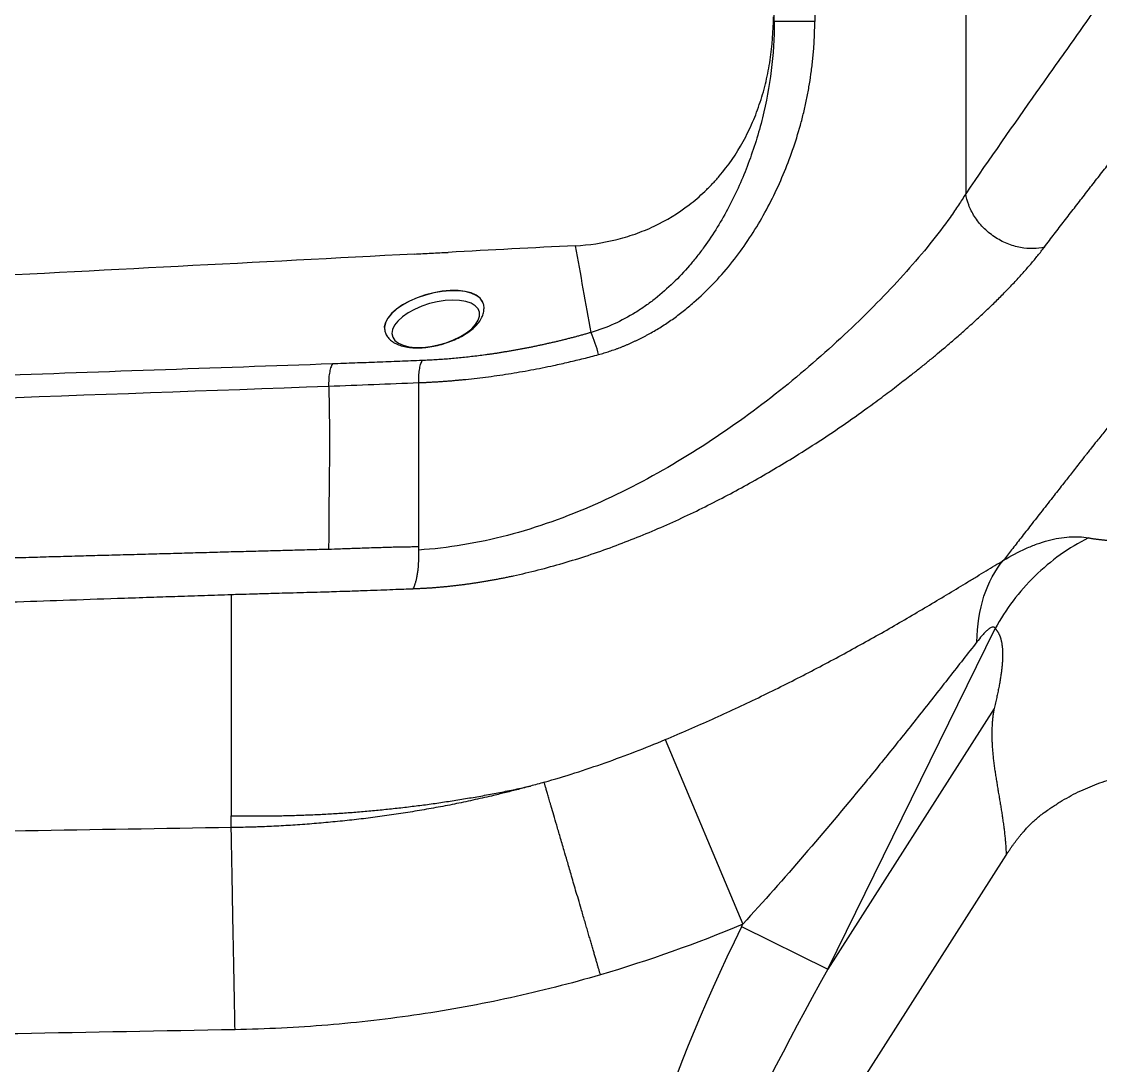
# Model space of a CAD drawing. Extents: x 398 to 508, y 623 to 782.
# Drawn here: x 453.49 to 464.03, y 697.71 to 707.91 of the extents above; entities that cross this region are included whole.
import ezdxf

# ---------------------------------------------------------------- set-up
doc = ezdxf.new("R2010")
doc.units = 0
doc.header["$MEASUREMENT"] = 0
doc.layers.add('GEOMETRY', color=2, linetype='Continuous', lineweight=25)

msp = doc.modelspace()

# ---------------------------------------------------------------- linework, layer by layer
at = {"layer": 'GEOMETRY'}
for p, q in [((460.844, 707.911), (460.844, 719.399)), ((461.239, 719.399), (461.239, 707.911)), ((462.714, 710.399), (462.714, 706.229)), ((461.239, 707.911), (460.844, 707.911)), ((458.001, 705.155), (458, 705.157)), ((457.037, 704.889), (457.037, 704.887)), ((457.419, 704.601), (457.404, 704.6)), ((457.369, 702.779), (457.369, 704.384)), ((461.367, 698.655), (463.002, 701.981)), ((462.992, 701.201), (461.367, 698.655)), ((459.777, 700.897), (460.536, 699.094)), ((460.077, 695.018), (463.111, 699.77)), ((460.524, 699.07), (460.536, 699.094)), ((460.524, 699.07), (461.367, 698.655))]:
    msp.add_line(p, q, dxfattribs=at)
at = {"layer": 'GEOMETRY', "flags": 128}
for points in [[(458, 705.157), (457.993, 705.177), (457.968, 705.21), (457.931, 705.239), (457.881, 705.261), (457.822, 705.276), (457.753, 705.284), (457.678, 705.284), (457.598, 705.277), (457.516, 705.263), (457.434, 705.242), (457.354, 705.214), (457.279, 705.181), (457.211, 705.144)], [(458, 705.157), (457.993, 705.175), (457.969, 705.208), (457.931, 705.236), (457.882, 705.259), (457.822, 705.274), (457.754, 705.282), (457.678, 705.282), (457.598, 705.275), (457.516, 705.261), (457.434, 705.24), (457.355, 705.212), (457.28, 705.179), (457.212, 705.142)], [(457.211, 705.144), (457.152, 705.103), (457.103, 705.059), (457.067, 705.015), (457.043, 704.971), (457.033, 704.928), (457.037, 704.889)], [(457.212, 705.142), (457.153, 705.101), (457.104, 705.057), (457.067, 705.013), (457.044, 704.969), (457.034, 704.926), (457.037, 704.887)], [(457.265, 705.065), (457.21, 705.027), (457.166, 704.986), (457.133, 704.945), (457.114, 704.904), (457.108, 704.865), (457.115, 704.828), (457.137, 704.796), (457.171, 704.77), (457.217, 704.749), (457.273, 704.735), (457.338, 704.728), (457.409, 704.729), (457.484, 704.737), (457.561, 704.752), (457.637, 704.774), (457.71, 704.802), (457.777, 704.834), (457.837, 704.871), (457.887, 704.911), (457.925, 704.952), (457.951, 704.993), (457.964, 705.034), (457.963, 705.072), (457.949, 705.106), (457.921, 705.135), (457.881, 705.159), (457.829, 705.177), (457.769, 705.187), (457.7, 705.19), (457.627, 705.186), (457.551, 705.174), (457.474, 705.156), (457.399, 705.131), (457.329, 705.1), (457.265, 705.065)]]:
    msp.add_lwpolyline(points, dxfattribs=at)
at = {"layer": 'GEOMETRY'}
msp.add_arc((457.402, 704.193), 1.787, 15.1186, 22.4124, dxfattribs=at)
for major_axis, ratio, start_param, end_param in [((-3.691, -5.783), 0.29152, 5.078033, 5.89799), ((3.534, 5.537), 0.152229, 1.93644, 2.756397)]:
    msp.add_ellipse((463.418, 700.132), major_axis=major_axis, ratio=ratio, start_param=start_param, end_param=end_param, dxfattribs=at)
for points, knots in [([(464.051, 708.134), (464.043, 708.122), (464.035, 708.112), (464.021, 708.09), (464.015, 708.082), (464.003, 708.065), (463.996, 708.055), (463.962, 708.007), (463.934, 707.969), (463.853, 707.853), (463.798, 707.776), (463.632, 707.542), (463.52, 707.384), (463.181, 706.903), (462.949, 706.573), (462.714, 706.229)], [0, 0, 0, 0, 0.03125, 0.03125, 0.046875, 0.046875, 0.0625, 0.0625, 0.125, 0.125, 0.25, 0.25, 0.5, 0.5, 1, 1, 1, 1]), ([(458.901, 705.722), (459.034, 705.729), (459.164, 705.748), (459.357, 705.795), (459.42, 705.814), (459.515, 705.847), (459.546, 705.859), (459.608, 705.884), (459.639, 705.898), (459.79, 705.969), (459.904, 706.039), (460.064, 706.161), (460.115, 706.205), (460.19, 706.276), (460.214, 706.3), (460.261, 706.35), (460.284, 706.376), (460.395, 706.506), (460.473, 706.619), (460.557, 706.771), (460.573, 706.802), (460.604, 706.865), (460.618, 706.897), (460.66, 706.993), (460.684, 707.058), (460.728, 707.191), (460.747, 707.259), (460.771, 707.361), (460.779, 707.396), (460.792, 707.466), (460.798, 707.501), (460.824, 707.676), (460.835, 707.817), (460.835, 707.959)], [0, 0, 0, 0, 0.125, 0.125, 0.1875, 0.1875, 0.21875, 0.21875, 0.25, 0.25, 0.375, 0.375, 0.4375, 0.4375, 0.46875, 0.46875, 0.5, 0.5, 0.625, 0.625, 0.65625, 0.65625, 0.6875, 0.6875, 0.75, 0.75, 0.8125, 0.8125, 0.84375, 0.84375, 0.875, 0.875, 1, 1, 1, 1]), ([(460.844, 707.911), (460.845, 707.749), (460.834, 707.59), (460.795, 707.277), (460.766, 707.123), (460.71, 706.896), (460.689, 706.82), (460.642, 706.671), (460.617, 706.597), (460.535, 706.378), (460.472, 706.238), (460.329, 705.966), (460.249, 705.835), (460.135, 705.678), (460.112, 705.647), (460.064, 705.587), (460.04, 705.557), (459.964, 705.469), (459.911, 705.412), (459.8, 705.305), (459.742, 705.253), (459.65, 705.18), (459.618, 705.157), (459.553, 705.111), (459.521, 705.09), (459.42, 705.028), (459.351, 704.99), (459.206, 704.925), (459.132, 704.897), (459.054, 704.874)], [0, 0, 0, 0, 0.125, 0.125, 0.25, 0.25, 0.3125, 0.3125, 0.375, 0.375, 0.5, 0.5, 0.625, 0.625, 0.65625, 0.65625, 0.6875, 0.6875, 0.75, 0.75, 0.8125, 0.8125, 0.84375, 0.84375, 0.875, 0.875, 0.9375, 0.9375, 1, 1, 1, 1]), ([(459.127, 704.659), (459.136, 704.661), (459.154, 704.666), (459.181, 704.674), (459.208, 704.682), (459.235, 704.691), (459.261, 704.7), (459.288, 704.709), (459.315, 704.719), (459.341, 704.729), (459.367, 704.739), (459.394, 704.75), (459.42, 704.761), (459.446, 704.773), (459.472, 704.785), (459.498, 704.797), (459.524, 704.81), (459.55, 704.823), (459.576, 704.836), (459.601, 704.85), (459.656, 704.88), (459.74, 704.929), (459.849, 705.002), (459.955, 705.082), (460.09, 705.194), (460.247, 705.344), (460.417, 705.537), (460.57, 705.744), (460.707, 705.959), (460.828, 706.184), (460.934, 706.415), (461.025, 706.654), (461.089, 706.858), (461.132, 707.023), (461.16, 707.148), (461.183, 707.272), (461.2, 707.377), (461.211, 707.462), (461.219, 707.527), (461.225, 707.592), (461.23, 707.656), (461.234, 707.72), (461.237, 707.784), (461.239, 707.848), (461.239, 707.89), (461.239, 707.911)], [0, 0, 0, 0, 0.006662, 0.013334, 0.020017, 0.026712, 0.033421, 0.040144, 0.046883, 0.053639, 0.060412, 0.067204, 0.074016, 0.080849, 0.087704, 0.094581, 0.101483, 0.10841, 0.115362, 0.122342, 0.12935, 0.160574, 0.192271, 0.224517, 0.257385, 0.319678, 0.383759, 0.445783, 0.50877, 0.570704, 0.632651, 0.694816, 0.756132, 0.787076, 0.817632, 0.847841, 0.877747, 0.893381, 0.908901, 0.924313, 0.939624, 0.954841, 0.969971, 0.985022, 1, 1, 1, 1]), ([(463.483, 705.708), (463.499, 705.729), (463.532, 705.772), (463.58, 705.836), (463.629, 705.9), (463.678, 705.963), (463.727, 706.027), (463.776, 706.09), (463.825, 706.153), (463.874, 706.216), (463.923, 706.28), (463.972, 706.343), (464.021, 706.405), (464.07, 706.468), (464.12, 706.531), (464.169, 706.594), (464.262, 706.711), (464.399, 706.883), (464.548, 707.07), (464.668, 707.219), (464.739, 707.307), (464.792, 707.373), (464.832, 707.423), (464.873, 707.473), (464.902, 707.508), (464.915, 707.523)], [0, 0, 0, 0, 0.033075, 0.066252, 0.099534, 0.13292, 0.16641, 0.200005, 0.233705, 0.26751, 0.301422, 0.335439, 0.369563, 0.403793, 0.438131, 0.472576, 0.507128, 0.632797, 0.760825, 0.824079, 0.887728, 0.913094, 0.938615, 0.973962, 1, 1, 1, 1]), ([(462.714, 706.229), (462.692, 706.192), (462.669, 706.156), (462.632, 706.1), (462.619, 706.081), (462.592, 706.041), (462.577, 706.02), (462.502, 705.913), (462.436, 705.827), (462.222, 705.562), (462.059, 705.38), (461.791, 705.105), (461.698, 705.012), (461.504, 704.828), (461.404, 704.735), (461.092, 704.46), (460.87, 704.279), (460.403, 703.933), (460.157, 703.767), (459.642, 703.459), (459.372, 703.317), (458.815, 703.072), (458.527, 702.968), (457.946, 702.816), (457.653, 702.767), (457.369, 702.749)], [0, 0, 0, 0, 0.03125, 0.03125, 0.046875, 0.046875, 0.0625, 0.0625, 0.125, 0.125, 0.25, 0.25, 0.3125, 0.3125, 0.375, 0.375, 0.5, 0.5, 0.625, 0.625, 0.75, 0.75, 0.875, 0.875, 1, 1, 1, 1]), ([(463.483, 705.708), (463.449, 705.7), (463.412, 705.695), (463.333, 705.693), (463.292, 705.696), (463.206, 705.712), (463.162, 705.725), (463.076, 705.76), (463.034, 705.783), (462.955, 705.836), (462.918, 705.867), (462.852, 705.934), (462.824, 705.97), (462.777, 706.045), (462.758, 706.082), (462.729, 706.157), (462.72, 706.194), (462.714, 706.229)], [0, 0, 0, 0, 0.125, 0.125, 0.25, 0.25, 0.375, 0.375, 0.5, 0.5, 0.625, 0.625, 0.75, 0.75, 0.875, 0.875, 1, 1, 1, 1]), ([(465.523, 705.758), (465.493, 705.719), (465.433, 705.641), (465.343, 705.525), (465.253, 705.409), (465.162, 705.292), (465.071, 705.175), (464.979, 705.058), (464.887, 704.941), (464.794, 704.823), (464.702, 704.705), (464.609, 704.588), (464.515, 704.469), (464.422, 704.351), (464.328, 704.233), (464.241, 704.122), (464.155, 704.015), (464.076, 703.914), (464.002, 703.822), (463.948, 703.754), (463.912, 703.708), (463.876, 703.662), (463.82, 703.591), (463.749, 703.5), (463.664, 703.392), (463.57, 703.271), (463.463, 703.135), (463.354, 702.996), (463.255, 702.869), (463.166, 702.754), (463.109, 702.681), (463.082, 702.647)], [0, 0, 0, 0, 0.036905, 0.073879, 0.110923, 0.148038, 0.185225, 0.222485, 0.259819, 0.297228, 0.334713, 0.372272, 0.409906, 0.447615, 0.485397, 0.523252, 0.552971, 0.588272, 0.619481, 0.641295, 0.653724, 0.663231, 0.686042, 0.722143, 0.751646, 0.790683, 0.839886, 0.885411, 0.927266, 0.96546, 1, 1, 1, 1]), ([(457.327, 705.64), (455.793, 705.56), (454.249, 705.479), (449.478, 705.229), (446.221, 705.058), (442.935, 704.886)], [0.2117102, 0.2117102, 0.2117102, 0.2117102, 0.4092624, 0.4092624, 0.8185248, 0.8185248, 0.8185248, 0.8185248]), ([(457.316, 702.371), (457.328, 702.372), (457.353, 702.373), (457.389, 702.375), (457.426, 702.377), (457.462, 702.379), (457.499, 702.381), (457.536, 702.384), (457.573, 702.387), (457.61, 702.391), (457.647, 702.394), (457.684, 702.398), (457.721, 702.402), (457.759, 702.407), (457.796, 702.411), (457.834, 702.416), (457.872, 702.422), (457.91, 702.427), (457.947, 702.433), (457.986, 702.439), (458.024, 702.445), (458.062, 702.452), (458.1, 702.459), (458.139, 702.466), (458.178, 702.473), (458.216, 702.481), (458.255, 702.489), (458.362, 702.512), (458.537, 702.553), (458.781, 702.62), (459.026, 702.696), (459.347, 702.809), (459.742, 702.968), (460.196, 703.182), (460.634, 703.415), (461.005, 703.634), (461.316, 703.833), (461.573, 704.007), (461.763, 704.144), (461.893, 704.24), (461.966, 704.294), (462.037, 704.348), (462.104, 704.4), (462.177, 704.456), (462.255, 704.518), (462.338, 704.584), (462.419, 704.651), (462.491, 704.711), (462.556, 704.766), (462.613, 704.815), (462.669, 704.864), (462.723, 704.912), (462.776, 704.96), (462.828, 705.007), (462.878, 705.054), (462.928, 705.101), (462.976, 705.147), (463.023, 705.192), (463.068, 705.238), (463.112, 705.283), (463.155, 705.327), (463.197, 705.371), (463.237, 705.415), (463.276, 705.458), (463.314, 705.501), (463.35, 705.543), (463.386, 705.585), (463.419, 705.626), (463.452, 705.667), (463.473, 705.694), (463.483, 705.708)], [0, 0, 0, 0, 0.004698, 0.009398, 0.0141, 0.018805, 0.023513, 0.028224, 0.032939, 0.037659, 0.042384, 0.047114, 0.051851, 0.056593, 0.061343, 0.066101, 0.070866, 0.07564, 0.080423, 0.085215, 0.090017, 0.09483, 0.099654, 0.104489, 0.109337, 0.114197, 0.11907, 0.123957, 0.154352, 0.185074, 0.21624, 0.247966, 0.309157, 0.371831, 0.433463, 0.495866, 0.537558, 0.579207, 0.620928, 0.634184, 0.647098, 0.659672, 0.671907, 0.683807, 0.699694, 0.715531, 0.731326, 0.747085, 0.758936, 0.770736, 0.782486, 0.79419, 0.805849, 0.817467, 0.829047, 0.84059, 0.8521, 0.86358, 0.875032, 0.88646, 0.897865, 0.909252, 0.920622, 0.931979, 0.943325, 0.954664, 0.965998, 0.97733, 0.988663, 1, 1, 1, 1]), ([(457.327, 705.64), (457.382, 705.643), (457.437, 705.646), (457.547, 705.652), (457.602, 705.654), (457.657, 705.657)], [0.19753308, 0.19753308, 0.19753308, 0.19753308, 0.20461206, 0.20461206, 0.21171018, 0.21171018, 0.21171018, 0.21171018]), ([(457.038, 704.888), (457.042, 704.875), (457.051, 704.849), (457.077, 704.814), (457.113, 704.783), (457.159, 704.758), (457.213, 704.739), (457.277, 704.727), (457.346, 704.722), (457.42, 704.725), (457.496, 704.735), (457.573, 704.751), (457.648, 704.774), (457.72, 704.802), (457.788, 704.835), (457.849, 704.872), (457.903, 704.914), (457.948, 704.96), (457.981, 705.008), (458.001, 705.055), (458.008, 705.1), (458.008, 705.135), (458.001, 705.153), (457.999, 705.157)], [0, 0, 0, 0, 0.037258, 0.080647, 0.125022, 0.172272, 0.222935, 0.275756, 0.3288, 0.381348, 0.433438, 0.485243, 0.536949, 0.588722, 0.640703, 0.693105, 0.746178, 0.800173, 0.855101, 0.901627, 0.945105, 0.986941, 1, 1, 1, 1]), ([(459.054, 704.874), (459.042, 704.871), (459.018, 704.864), (458.983, 704.854), (458.947, 704.844), (458.912, 704.835), (458.877, 704.825), (458.841, 704.816), (458.806, 704.807), (458.77, 704.798), (458.735, 704.79), (458.699, 704.781), (458.663, 704.773), (458.628, 704.765), (458.592, 704.757), (458.557, 704.749), (458.521, 704.742), (458.485, 704.734), (458.45, 704.727), (458.414, 704.72), (458.378, 704.713), (458.343, 704.707), (458.307, 704.7), (458.271, 704.694), (458.235, 704.688), (458.2, 704.682), (458.164, 704.676), (458.128, 704.67), (458.092, 704.665), (458.056, 704.66), (458.01, 704.654), (457.953, 704.646), (457.885, 704.638), (457.818, 704.63), (457.75, 704.624), (457.684, 704.618), (457.617, 704.612), (457.55, 704.608), (457.484, 704.604), (457.441, 704.602), (457.419, 704.601)], [0, 0, 0, 0, 0.02188, 0.043726, 0.065541, 0.087327, 0.109087, 0.130821, 0.152533, 0.174225, 0.195899, 0.217556, 0.2392, 0.260833, 0.282456, 0.304072, 0.325683, 0.347291, 0.368898, 0.390507, 0.412119, 0.433737, 0.455363, 0.476999, 0.498648, 0.520311, 0.541992, 0.563695, 0.585424, 0.607183, 0.628976, 0.670153, 0.711405, 0.752673, 0.793909, 0.835113, 0.876305, 0.917504, 0.95873, 1, 1, 1, 1]), ([(456.525, 704.567), (455.946, 704.547), (455.366, 704.527), (454.203, 704.486), (453.62, 704.465), (451.867, 704.403), (450.694, 704.362), (448.926, 704.299), (448.335, 704.279), (447.152, 704.237), (446.558, 704.216), (445.37, 704.174), (444.774, 704.153), (443.88, 704.121), (443.432, 704.105), (442.984, 704.089), (442.685, 704.078), (442.535, 704.073), (442.385, 704.068)], [0, 0, 0, 0, 0.125, 0.125, 0.25, 0.25, 0.5, 0.5, 0.625, 0.625, 0.75, 0.75, 0.875, 0.875, 0.9375, 0.96875, 0.96875, 1, 1, 1, 1]), ([(456.525, 704.567), (456.519, 704.557), (456.513, 704.543), (456.504, 704.512), (456.5, 704.495), (456.493, 704.457), (456.491, 704.436), (456.489, 704.394), (456.488, 704.372), (456.489, 704.35)], [0, 0, 0, 0, 0.25, 0.25, 0.5, 0.5, 0.75, 0.75, 1, 1, 1, 1]), ([(457.404, 704.6), (457.33, 704.597), (457.184, 704.592), (456.964, 704.583), (456.744, 704.575), (456.598, 704.57), (456.525, 704.567)], [0, 0, 0, 0, 0.25, 0.5, 0.75, 1, 1, 1, 1]), ([(457.369, 704.384), (457.381, 704.384), (457.405, 704.385), (457.441, 704.387), (457.476, 704.389), (457.512, 704.391), (457.548, 704.393), (457.584, 704.395), (457.62, 704.398), (457.656, 704.401), (457.693, 704.403), (457.729, 704.407), (457.766, 704.41), (457.863, 704.419), (458.023, 704.437), (458.244, 704.469), (458.466, 704.507), (458.638, 704.541), (458.761, 704.568), (458.834, 704.585), (458.907, 704.602), (458.98, 704.62), (459.054, 704.639), (459.102, 704.652), (459.127, 704.659)], [0, 0, 0, 0, 0.020816, 0.041634, 0.062454, 0.083277, 0.104102, 0.124931, 0.145765, 0.166603, 0.187446, 0.208294, 0.229149, 0.250011, 0.375259, 0.501163, 0.625052, 0.750067, 0.791286, 0.832674, 0.874237, 0.915977, 0.957897, 1, 1, 1, 1]), ([(457.369, 704.384), (457.369, 704.406), (457.369, 704.427), (457.371, 704.47), (457.373, 704.49), (457.379, 704.528), (457.383, 704.545), (457.392, 704.576), (457.398, 704.589), (457.404, 704.6)], [0, 0, 0, 0, 0.25, 0.25, 0.5, 0.5, 0.75, 0.75, 1, 1, 1, 1]), ([(442.36, 703.839), (442.509, 703.845), (442.659, 703.85), (442.958, 703.861), (443.406, 703.877), (443.853, 703.893), (444.747, 703.926), (445.342, 703.947), (446.53, 703.99), (447.123, 704.012), (448.306, 704.054), (448.896, 704.076), (451.84, 704.182), (454.175, 704.267), (456.489, 704.35)], [0, 0, 0, 0, 0.03125, 0.03125, 0.0625, 0.125, 0.125, 0.25, 0.25, 0.375, 0.375, 0.5, 0.5, 1, 1, 1, 1]), ([(456.489, 704.35), (456.49, 704.327), (456.491, 704.281), (456.493, 704.212), (456.494, 704.142), (456.495, 704.073), (456.496, 704.004), (456.496, 703.934), (456.497, 703.865), (456.497, 703.796), (456.497, 703.726), (456.496, 703.657), (456.496, 703.588), (456.495, 703.518), (456.495, 703.449), (456.494, 703.38), (456.493, 703.31), (456.492, 703.241), (456.492, 703.171), (456.491, 703.102), (456.49, 703.033), (456.49, 702.963), (456.49, 702.894), (456.489, 702.825), (456.489, 702.778), (456.489, 702.755)], [0, 0, 0, 0, 0.043472, 0.086941, 0.130408, 0.173874, 0.21734, 0.260807, 0.304275, 0.347745, 0.391218, 0.434693, 0.478171, 0.52165, 0.565132, 0.608615, 0.6521, 0.695587, 0.739074, 0.782561, 0.826049, 0.869537, 0.913025, 0.956513, 1, 1, 1, 1]), ([(463.082, 702.647), (463.156, 702.692), (463.229, 702.731), (463.339, 702.78), (463.375, 702.795), (463.448, 702.821), (463.484, 702.833), (463.591, 702.861), (463.661, 702.873), (463.76, 702.88), (463.793, 702.88), (463.855, 702.877), (463.885, 702.874), (463.914, 702.868)], [0, 0, 0, 0, 0.25, 0.25, 0.375, 0.375, 0.5, 0.5, 0.75, 0.75, 0.875, 0.875, 1, 1, 1, 1]), ([(457.369, 702.779), (457.352, 702.779), (457.315, 702.779), (457.259, 702.778), (457.199, 702.777), (457.136, 702.776), (457.07, 702.774), (457.001, 702.772), (456.923, 702.77), (456.84, 702.767), (456.732, 702.763), (456.616, 702.759), (456.528, 702.756), (456.489, 702.755)], [0, 0, 0, 0, 0.060216, 0.124168, 0.191855, 0.263277, 0.338433, 0.417324, 0.49995, 0.603927, 0.699966, 0.867823, 1, 1, 1, 1]), ([(463.914, 702.868), (463.818, 702.82), (463.726, 702.764), (463.551, 702.639), (463.468, 702.57), (463.313, 702.419), (463.242, 702.338), (463.112, 702.166), (463.053, 702.075), (463.002, 701.981)], [0, 0, 0, 0, 0.25, 0.25, 0.5, 0.5, 0.75, 0.75, 1, 1, 1, 1]), ([(463.914, 702.868), (463.918, 702.868), (463.926, 702.866), (463.938, 702.864), (463.951, 702.862), (463.963, 702.86), (463.976, 702.858), (463.989, 702.856), (464.003, 702.855), (464.016, 702.853), (464.03, 702.851), (464.044, 702.85), (464.059, 702.848), (464.073, 702.847), (464.088, 702.845), (464.103, 702.844), (464.118, 702.843), (464.134, 702.841), (464.15, 702.84), (464.165, 702.839), (464.181, 702.838), (464.198, 702.837), (464.214, 702.836), (464.231, 702.835), (464.248, 702.834), (464.265, 702.833), (464.282, 702.832), (464.299, 702.831), (464.317, 702.83), (464.334, 702.829), (464.352, 702.828), (464.37, 702.827), (464.389, 702.826), (464.407, 702.825), (464.425, 702.824), (464.444, 702.823), (464.463, 702.823), (464.482, 702.822), (464.501, 702.821), (464.52, 702.82), (464.54, 702.819), (464.559, 702.818), (464.579, 702.818), (464.599, 702.817), (464.619, 702.816), (464.639, 702.815), (464.659, 702.814), (464.679, 702.813), (464.699, 702.812), (464.72, 702.812), (464.74, 702.811), (464.761, 702.81), (464.782, 702.809), (464.803, 702.808), (464.817, 702.807), (464.824, 702.807)], [0, 0, 0, 0, 0.018922, 0.0378139, 0.0566785, 0.0755183, 0.0943361, 0.1131344, 0.1319155, 0.1506817, 0.1694353, 0.1881784, 0.206913, 0.2256411, 0.2443644, 0.2630846, 0.2818035, 0.3005227, 0.3192434, 0.3379673, 0.3566955, 0.3754292, 0.3941696, 0.4129176, 0.4316743, 0.4504405, 0.4692169, 0.4880043, 0.5068033, 0.5256144, 0.5444381, 0.5632747, 0.5821246, 0.6009881, 0.6198652, 0.6387562, 0.657661, 0.6765796, 0.6955119, 0.7144578, 0.7334171, 0.7523895, 0.7713746, 0.7903721, 0.8093815, 0.8284024, 0.8474342, 0.8664763, 0.885528, 0.9045888, 0.9236578, 0.9427342, 0.9618173, 0.9809062, 1, 1, 1, 1]), ([(455.537, 702.73), (455.466, 702.728), (455.323, 702.724), (455.107, 702.718), (454.89, 702.712), (454.672, 702.706), (454.452, 702.7), (454.231, 702.694), (454.008, 702.688), (453.784, 702.682), (453.558, 702.675), (453.33, 702.669), (453.101, 702.662), (452.871, 702.656), (452.639, 702.649), (452.405, 702.643), (452.17, 702.636), (451.933, 702.629), (451.695, 702.622), (451.456, 702.615), (451.215, 702.608), (450.972, 702.601), (450.728, 702.594), (450.482, 702.587), (450.234, 702.58), (449.986, 702.573), (449.735, 702.565), (449.284, 702.552), (448.623, 702.532), (447.748, 702.506), (446.849, 702.479), (445.947, 702.451), (445.046, 702.424), (444.293, 702.4), (443.695, 702.382), (443.243, 702.368), (442.848, 702.356), (442.549, 702.346), (442.405, 702.342), (442.36, 702.34)], [0, 0, 0, 0, 0.016492, 0.033089, 0.049792, 0.066601, 0.083516, 0.100537, 0.117664, 0.134897, 0.152236, 0.16968, 0.187231, 0.204887, 0.222649, 0.240517, 0.258491, 0.276571, 0.294757, 0.313049, 0.331446, 0.34995, 0.368559, 0.387274, 0.406096, 0.425023, 0.444055, 0.463194, 0.52795, 0.594266, 0.662142, 0.731577, 0.79836, 0.865769, 0.901279, 0.932866, 0.967543, 0.989921, 1, 1, 1, 1]), ([(456.489, 702.755), (456.427, 702.754), (456.301, 702.75), (456.112, 702.745), (455.921, 702.74), (455.73, 702.735), (455.601, 702.731), (455.537, 702.73)], [0, 0, 0, 0, 0.197625, 0.396438, 0.596438, 0.797625, 1, 1, 1, 1]), ([(457.316, 702.371), (457.317, 702.374), (457.32, 702.379), (457.323, 702.387), (457.327, 702.396), (457.33, 702.406), (457.334, 702.417), (457.338, 702.43), (457.342, 702.443), (457.346, 702.459), (457.35, 702.475), (457.353, 702.493), (457.357, 702.513), (457.361, 702.539), (457.365, 702.569), (457.367, 702.604), (457.369, 702.636), (457.37, 702.666), (457.37, 702.691), (457.37, 702.714), (457.37, 702.733), (457.37, 702.744), (457.369, 702.749)], [0, 0, 0, 0, 0.028331, 0.059132, 0.092394, 0.128101, 0.166238, 0.206789, 0.24973, 0.295043, 0.342721, 0.392769, 0.445197, 0.500029, 0.59141, 0.674566, 0.749563, 0.816224, 0.874686, 0.924899, 0.966719, 1, 1, 1, 1]), ([(459.777, 700.897), (459.933, 700.962), (460.087, 701.029), (460.39, 701.166), (460.54, 701.235), (460.836, 701.378), (460.982, 701.451), (461.27, 701.599), (461.413, 701.674), (461.624, 701.789), (461.693, 701.828), (461.831, 701.905), (461.9, 701.943), (462.102, 702.059), (462.233, 702.136), (462.489, 702.288), (462.614, 702.364), (462.765, 702.455), (462.795, 702.474), (462.855, 702.51), (462.884, 702.527), (462.971, 702.58), (463.027, 702.614), (463.082, 702.647)], [0, 0, 0, 0, 0.125, 0.125, 0.25, 0.25, 0.375, 0.375, 0.5, 0.5, 0.5625, 0.5625, 0.625, 0.625, 0.75, 0.75, 0.875, 0.875, 0.90625, 0.90625, 0.9375, 0.9375, 1, 1, 1, 1]), ([(462.823, 701.851), (462.826, 702.012), (462.849, 702.163), (462.937, 702.432), (463.001, 702.55), (463.082, 702.647)], [0, 0, 0, 0, 0.5, 0.5, 1, 1, 1, 1]), ([(456.409, 702.34), (456.429, 702.34), (456.481, 702.342), (456.577, 702.345), (456.709, 702.349), (456.853, 702.354), (456.993, 702.359), (457.113, 702.364), (457.22, 702.368), (457.286, 702.37), (457.316, 702.371)], [0, 0, 0, 0, 0.066256, 0.171682, 0.316279, 0.500043, 0.647655, 0.780182, 0.897628, 1, 1, 1, 1]), ([(438.537, 701.649), (438.588, 701.653), (438.69, 701.662), (438.842, 701.675), (438.991, 701.687), (439.138, 701.699), (439.281, 701.71), (439.422, 701.721), (439.561, 701.731), (439.697, 701.74), (439.83, 701.75), (439.96, 701.759), (440.088, 701.767), (440.213, 701.775), (440.336, 701.783), (440.456, 701.79), (440.573, 701.797), (440.822, 701.811), (441.218, 701.832), (441.663, 701.852), (442.03, 701.866), (442.3, 701.876), (442.571, 701.885), (442.976, 701.898), (443.527, 701.917), (444.241, 701.94), (445.084, 701.968), (445.866, 701.994), (446.577, 702.017), (447.108, 702.035), (447.638, 702.053), (448.168, 702.07), (448.699, 702.088), (449.365, 702.11), (450.248, 702.139), (451.376, 702.176), (452.469, 702.212), (453.341, 702.241), (453.966, 702.262), (454.411, 702.277), (454.763, 702.289), (455.024, 702.298), (455.276, 702.306), (455.45, 702.312), (455.537, 702.315)], [0, 0, 0, 0, 0.008958, 0.017762, 0.026413, 0.034911, 0.043256, 0.051449, 0.059489, 0.067377, 0.075112, 0.082695, 0.090126, 0.097405, 0.104531, 0.111506, 0.118329, 0.125, 0.154778, 0.1875, 0.202742, 0.21875, 0.234747, 0.25, 0.289582, 0.331248, 0.375, 0.4375, 0.46875, 0.5, 0.531077, 0.562269, 0.593577, 0.625, 0.680198, 0.75, 0.825554, 0.875, 0.905659, 0.9375, 0.954748, 0.96875, 0.984375, 1, 1, 1, 1]), ([(455.537, 702.315), (455.565, 702.316), (455.635, 702.318), (455.764, 702.322), (455.938, 702.327), (456.159, 702.333), (456.32, 702.337), (456.409, 702.34)], [0, 0, 0, 0, 0.095253, 0.24288, 0.442881, 0.695257, 1, 1, 1, 1]), ([(455.537, 702.315), (455.537, 702.315), (455.537, 702.211), (455.537, 701.995), (455.537, 701.725), (455.537, 701.492), (455.537, 701.293), (455.537, 701.134), (455.537, 701.009), (455.537, 700.891), (455.537, 700.752), (455.537, 700.634), (455.537, 700.554), (455.537, 700.508), (455.537, 700.462), (455.537, 700.416), (455.537, 700.371), (455.537, 700.326), (455.537, 700.282), (455.537, 700.238), (455.537, 700.195), (455.537, 700.168), (455.537, 700.154)], [0, 0, 0, 0, 0, 0.090329, 0.194835, 0.26685, 0.340966, 0.426213, 0.468549, 0.51146, 0.593476, 0.681954, 0.709957, 0.738802, 0.76849, 0.799023, 0.830401, 0.862626, 0.895699, 0.929619, 0.964386, 1, 1, 1, 1]), ([(463.002, 701.981), (463, 701.987), (462.997, 701.992), (462.987, 701.997), (462.981, 701.998), (462.967, 701.994), (462.959, 701.99), (462.942, 701.979), (462.934, 701.972), (462.916, 701.957), (462.908, 701.948), (462.89, 701.93), (462.882, 701.921), (462.856, 701.892), (462.84, 701.872), (462.823, 701.851)], [0, 0, 0, 0, 0.125, 0.125, 0.25, 0.25, 0.375, 0.375, 0.5, 0.5, 0.625, 0.625, 0.75, 0.75, 1, 1, 1, 1]), ([(463.002, 701.981), (463.004, 701.979), (463.008, 701.976), (463.013, 701.97), (463.018, 701.964), (463.023, 701.957), (463.027, 701.95), (463.031, 701.943), (463.036, 701.936), (463.039, 701.928), (463.043, 701.92), (463.047, 701.911), (463.05, 701.903), (463.053, 701.894), (463.056, 701.884), (463.059, 701.874), (463.061, 701.864), (463.064, 701.854), (463.066, 701.844), (463.067, 701.833), (463.069, 701.821), (463.071, 701.81), (463.072, 701.798), (463.073, 701.786), (463.074, 701.773), (463.074, 701.76), (463.075, 701.747), (463.075, 701.734), (463.075, 701.72), (463.075, 701.706), (463.074, 701.685), (463.073, 701.656), (463.07, 701.619), (463.066, 701.58), (463.06, 701.54), (463.054, 701.497), (463.047, 701.452), (463.038, 701.406), (463.028, 701.358), (463.017, 701.307), (463.005, 701.255), (462.997, 701.219), (462.992, 701.201)], [0, 0, 0, 0, 0.017144, 0.034222, 0.051238, 0.0682, 0.085112, 0.10198, 0.118811, 0.13561, 0.152384, 0.169138, 0.185878, 0.202612, 0.219343, 0.23608, 0.252828, 0.269592, 0.28638, 0.303197, 0.320048, 0.336941, 0.35388, 0.370872, 0.387923, 0.405039, 0.422224, 0.439485, 0.456827, 0.474255, 0.491776, 0.533034, 0.575118, 0.618088, 0.662003, 0.706917, 0.752881, 0.799942, 0.848145, 0.89753, 0.948137, 1, 1, 1, 1]), ([(462.823, 701.851), (462.778, 701.794), (462.734, 701.737), (462.644, 701.622), (462.598, 701.564), (462.462, 701.39), (462.371, 701.274), (462.186, 701.041), (462.094, 700.925), (461.906, 700.692), (461.812, 700.576), (461.526, 700.228), (461.333, 699.998), (460.939, 699.543), (460.739, 699.317), (460.536, 699.094)], [0, 0, 0, 0, 0.0625, 0.0625, 0.125, 0.125, 0.25, 0.25, 0.375, 0.375, 0.5, 0.5, 0.75, 0.75, 1, 1, 1, 1]), ([(462.992, 701.201), (462.991, 701.195), (462.988, 701.182), (462.985, 701.163), (462.982, 701.143), (462.98, 701.123), (462.977, 701.103), (462.975, 701.082), (462.973, 701.061), (462.972, 701.039), (462.971, 701.017), (462.97, 700.995), (462.97, 700.973), (462.97, 700.95), (462.97, 700.927), (462.97, 700.904), (462.971, 700.88), (462.972, 700.857), (462.973, 700.833), (462.975, 700.808), (462.977, 700.784), (462.979, 700.76), (462.982, 700.735), (462.984, 700.71), (462.987, 700.685), (462.991, 700.66), (462.994, 700.635), (462.997, 700.61), (463.001, 700.584), (463.005, 700.559), (463.009, 700.534), (463.013, 700.509), (463.017, 700.483), (463.021, 700.458), (463.025, 700.433), (463.029, 700.408), (463.033, 700.383), (463.038, 700.358), (463.042, 700.333), (463.046, 700.308), (463.05, 700.283), (463.054, 700.259), (463.058, 700.234), (463.062, 700.21), (463.066, 700.186), (463.07, 700.162), (463.073, 700.138), (463.078, 700.105), (463.084, 700.062), (463.091, 700.012), (463.096, 699.962), (463.101, 699.913), (463.105, 699.864), (463.108, 699.817), (463.11, 699.786), (463.111, 699.77)], [0, 0, 0, 0, 0.015505, 0.031184, 0.047028, 0.063031, 0.079183, 0.095477, 0.111906, 0.128461, 0.145135, 0.161919, 0.178806, 0.195789, 0.212859, 0.230008, 0.24723, 0.264515, 0.281856, 0.299243, 0.316666, 0.334116, 0.351584, 0.36906, 0.386537, 0.404003, 0.421452, 0.438873, 0.456257, 0.473597, 0.490883, 0.508108, 0.525261, 0.542338, 0.559336, 0.576251, 0.593081, 0.609823, 0.626474, 0.643031, 0.659492, 0.675855, 0.692115, 0.708272, 0.724323, 0.740264, 0.756095, 0.771811, 0.805991, 0.839623, 0.872722, 0.905298, 0.937364, 0.968928, 1, 1, 1, 1]), ([(458.595, 700.481), (458.796, 700.538), (458.995, 700.602), (459.389, 700.741), (459.584, 700.816), (459.777, 700.897)], [0, 0, 0, 0, 0.5, 0.5, 1, 1, 1, 1]), ([(463.489, 700.19), (463.505, 700.201), (463.533, 700.221), (463.575, 700.249), (463.615, 700.275), (463.672, 700.31), (463.746, 700.352), (463.867, 700.412), (464.024, 700.477), (464.218, 700.537), (464.417, 700.58), (464.572, 700.6), (464.679, 700.608), (464.738, 700.612), (464.797, 700.614), (464.856, 700.615), (464.915, 700.614), (464.975, 700.612), (465.014, 700.61), (465.034, 700.609)], [0, 0, 0, 0, 0.0370493, 0.0627097, 0.0941438, 0.1253673, 0.1881671, 0.2510206, 0.3748658, 0.500793, 0.6240812, 0.7493674, 0.7850421, 0.8207317, 0.8564533, 0.892224, 0.9280608, 0.9639805, 1, 1, 1, 1]), ([(459.145, 698.6), (459.142, 698.608), (459.137, 698.626), (459.129, 698.655), (459.119, 698.686), (459.11, 698.72), (459.099, 698.756), (459.088, 698.794), (459.076, 698.835), (459.063, 698.879), (459.05, 698.925), (459.036, 698.973), (459.021, 699.023), (459.006, 699.076), (458.99, 699.13), (458.973, 699.187), (458.944, 699.288), (458.904, 699.422), (458.859, 699.577), (458.822, 699.706), (458.786, 699.828), (458.751, 699.946), (458.718, 700.061), (458.689, 700.159), (458.669, 700.227), (458.656, 700.272), (458.648, 700.299), (458.641, 700.324), (458.634, 700.348), (458.627, 700.37), (458.621, 700.391), (458.616, 700.41), (458.611, 700.427), (458.606, 700.443), (458.602, 700.457), (458.598, 700.47), (458.596, 700.477), (458.595, 700.481)], [0, 0, 0, 0, 0.009884, 0.020739, 0.032564, 0.04536, 0.059126, 0.073862, 0.089568, 0.106245, 0.123893, 0.14251, 0.162098, 0.182656, 0.204185, 0.226684, 0.250153, 0.325693, 0.392528, 0.450656, 0.500074, 0.567474, 0.631595, 0.692437, 0.750001, 0.771718, 0.793275, 0.81467, 0.835905, 0.856979, 0.877893, 0.898646, 0.919238, 0.93967, 0.95994, 0.980051, 1, 1, 1, 1]), ([(455.537, 700.154), (455.56, 700.153), (455.607, 700.152), (455.677, 700.152), (455.747, 700.151), (455.818, 700.151), (455.889, 700.152), (455.96, 700.153), (456.031, 700.154), (456.102, 700.155), (456.174, 700.158), (456.246, 700.16), (456.318, 700.163), (456.39, 700.166), (456.463, 700.17), (456.535, 700.174), (456.608, 700.179), (456.681, 700.184), (456.754, 700.189), (456.827, 700.195), (456.9, 700.202), (456.974, 700.209), (457.047, 700.216), (457.121, 700.224), (457.195, 700.232), (457.269, 700.241), (457.343, 700.25), (457.417, 700.259), (457.491, 700.269), (457.566, 700.28), (457.64, 700.291), (457.715, 700.302), (457.789, 700.314), (457.864, 700.327), (457.938, 700.339), (458.013, 700.353), (458.088, 700.367), (458.162, 700.381), (458.237, 700.396), (458.312, 700.411), (458.386, 700.427), (458.436, 700.438), (458.461, 700.443)], [0, 0, 0, 0, 0.023711, 0.047503, 0.071375, 0.095326, 0.119354, 0.143459, 0.167638, 0.191892, 0.216217, 0.240614, 0.265081, 0.289617, 0.314219, 0.338888, 0.363622, 0.388421, 0.413282, 0.438207, 0.463193, 0.48824, 0.513347, 0.538512, 0.563734, 0.589013, 0.614346, 0.639732, 0.665171, 0.69066, 0.716199, 0.741785, 0.767419, 0.793098, 0.818821, 0.844587, 0.870394, 0.896241, 0.922126, 0.948049, 0.974007, 1, 1, 1, 1]), ([(458.461, 700.443), (458.441, 700.438), (458.402, 700.427), (458.343, 700.411), (458.283, 700.396), (458.223, 700.381), (458.162, 700.366), (458.062, 700.342), (457.921, 700.31), (457.741, 700.271), (457.559, 700.236), (457.377, 700.204), (457.225, 700.179), (457.103, 700.161), (456.981, 700.144), (456.829, 700.124), (456.646, 700.104), (456.462, 700.086), (456.278, 700.07), (456.124, 700.06), (456.001, 700.053), (455.908, 700.049), (455.831, 700.045), (455.769, 700.043), (455.707, 700.041), (455.645, 700.04), (455.583, 700.038), (455.552, 700.038), (455.537, 700.038)], [0, 0, 0, 0, 0.020633, 0.041377, 0.062232, 0.083199, 0.104276, 0.125466, 0.187479, 0.25053, 0.312375, 0.375339, 0.43769, 0.46886, 0.500028, 0.562367, 0.624723, 0.68711, 0.749542, 0.812033, 0.843306, 0.874598, 0.905911, 0.921577, 0.937249, 0.968611, 0.98489, 1, 1, 1, 1]), ([(463.111, 699.77), (463.116, 699.779), (463.127, 699.796), (463.144, 699.821), (463.161, 699.846), (463.178, 699.87), (463.195, 699.893), (463.212, 699.916), (463.229, 699.938), (463.246, 699.959), (463.263, 699.979), (463.284, 700.003), (463.308, 700.031), (463.337, 700.061), (463.367, 700.09), (463.397, 700.117), (463.427, 700.143), (463.457, 700.167), (463.478, 700.182), (463.489, 700.19)], [0, 0, 0, 0, 0.0541953, 0.1074664, 0.1598223, 0.211272, 0.2618253, 0.3114925, 0.3602845, 0.4082125, 0.4552886, 0.5015256, 0.5764694, 0.6500528, 0.7223418, 0.7934059, 0.8633185, 0.9321563, 1, 1, 1, 1]), ([(455.537, 700.038), (454.196, 700.016), (451.515, 699.974), (447.417, 699.908), (444.66, 699.868), (443.243, 699.848)], [0, 0, 0, 0, 0.327193, 0.654393, 1, 1, 1, 1]), ([(455.574, 698.063), (455.572, 698.181), (455.57, 698.298), (455.565, 698.53), (455.563, 698.644), (455.559, 698.865), (455.557, 698.972), (455.553, 699.175), (455.551, 699.271), (455.548, 699.45), (455.547, 699.533), (455.544, 699.682), (455.543, 699.749), (455.54, 699.864), (455.539, 699.913), (455.538, 699.99), (455.537, 700.019), (455.537, 700.038)], [0, 0, 0, 0, 0.125, 0.125, 0.25, 0.25, 0.375, 0.375, 0.5, 0.5, 0.625, 0.625, 0.75, 0.75, 0.875, 0.875, 1, 1, 1, 1]), ([(459.145, 698.6), (458.853, 698.514), (458.56, 698.44), (457.971, 698.311), (457.675, 698.257), (457.08, 698.168), (456.78, 698.134), (456.179, 698.084), (455.877, 698.069), (455.574, 698.063)], [0, 0, 0, 0, 0.25, 0.25, 0.5, 0.5, 0.75, 0.75, 1, 1, 1, 1]), ([(455.574, 698.063), (454.866, 698.05), (454.159, 698.037), (452.743, 698.011), (452.035, 697.998), (450.62, 697.973), (449.912, 697.96), (448.496, 697.936), (447.788, 697.924), (446.373, 697.902), (445.665, 697.891), (444.249, 697.87), (443.541, 697.859), (442.126, 697.837), (441.418, 697.825), (440.002, 697.798), (439.294, 697.783), (438.587, 697.765)], [0, 0, 0, 0, 0.125, 0.125, 0.25, 0.25, 0.375, 0.375, 0.5, 0.5, 0.625, 0.625, 0.75, 0.75, 0.875, 0.875, 1, 1, 1, 1])]:
    msp.add_open_spline(points, degree=3, knots=knots, dxfattribs=at)
for points in [[(460.844, 707.911), (460.841, 707.927), (460.838, 707.943), (460.835, 707.959)], [(458.901, 705.722), (458.487, 705.701), (458.073, 705.679), (457.657, 705.657)], [(459.054, 704.874), (459.003, 705.159), (458.952, 705.442), (458.901, 705.722)], [(456.489, 704.35), (456.783, 704.361), (457.076, 704.373), (457.369, 704.384)], [(457.369, 702.749), (457.369, 702.759), (457.369, 702.769), (457.369, 702.779)], [(458.595, 700.481), (458.55, 700.468), (458.506, 700.455), (458.461, 700.443)], [(455.537, 700.038), (455.537, 700.074), (455.537, 700.113), (455.537, 700.154)], [(460.536, 699.094), (460.081, 698.903), (459.618, 698.738), (459.145, 698.6)]]:
    msp.add_open_spline(points, degree=3, dxfattribs=at)

doc.saveas('drawing.dxf')
